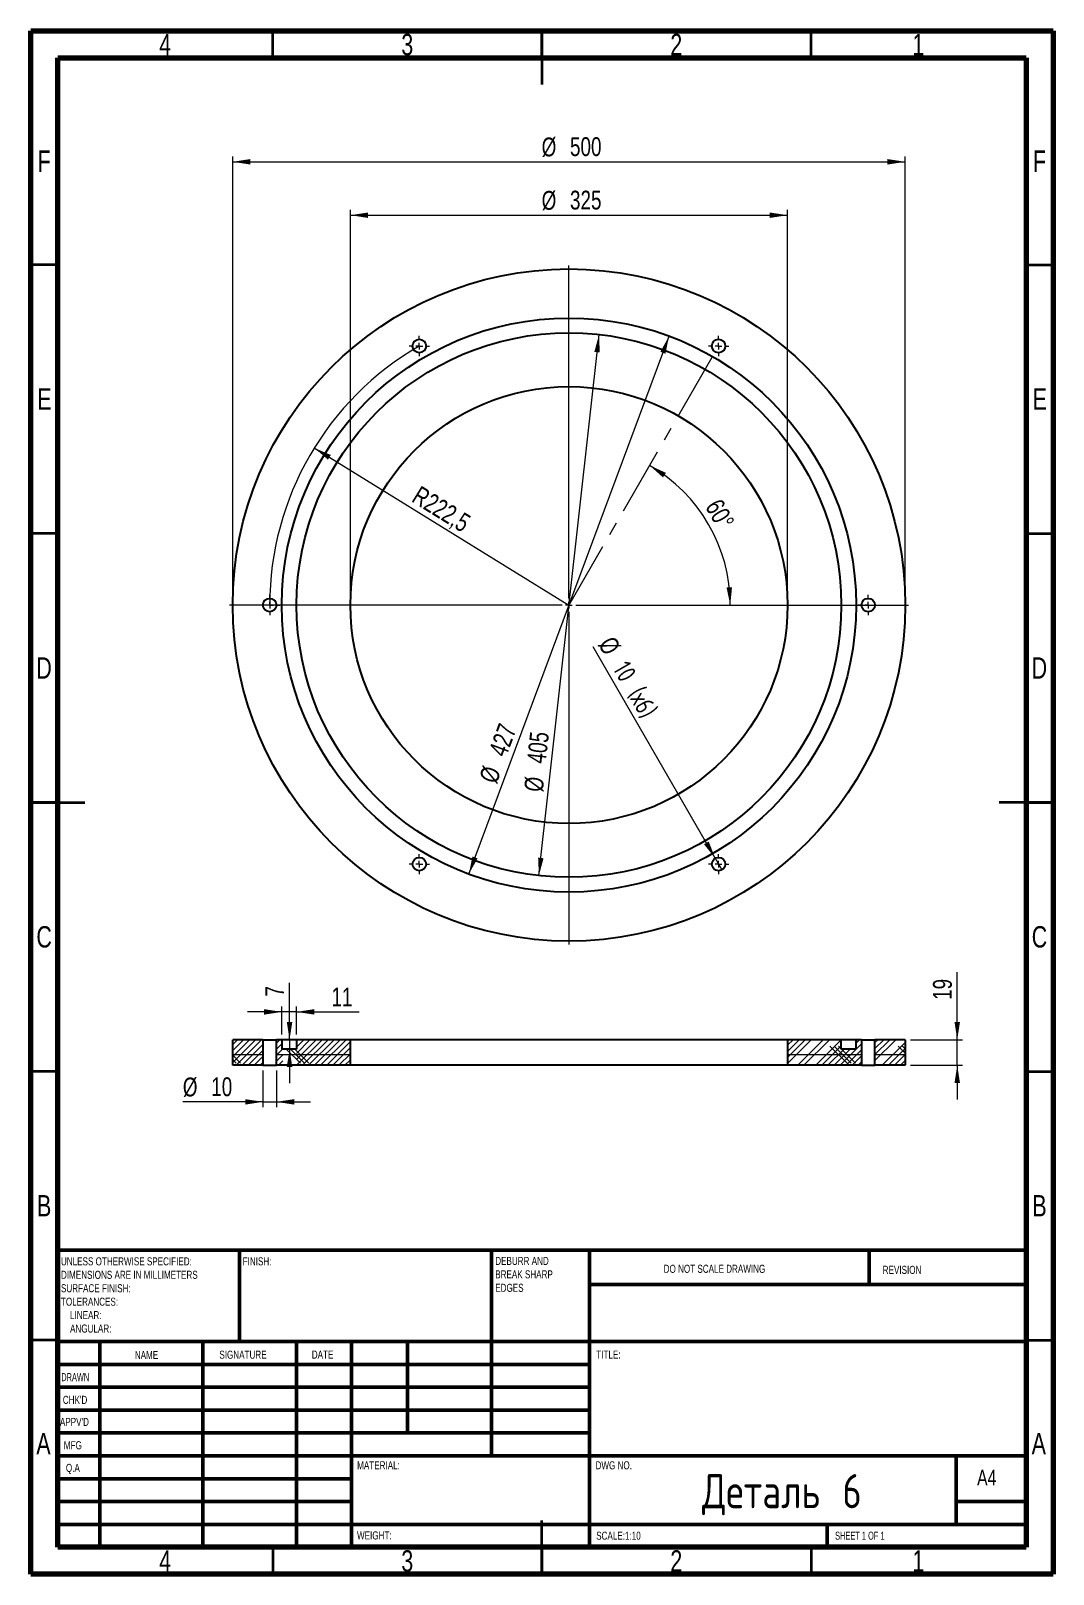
# Model space of a CAD drawing. Header units: millimetres. Extents: x 15 to 205, y 5 to 292.
import ezdxf

# ---------------------------------------------------------------- set-up
doc = ezdxf.new("R2010")
doc.units = ezdxf.units.MM
doc.linetypes.add('CENTERX2', pattern=[20.32, 12.7, -2.54, 2.54, -2.54])
doc.styles.add('SLDTEXTSTYLE0', font='TXT', dxfattribs={"width": 0.75})
doc.styles.add('SLDTEXTSTYLE1', font='TXT', dxfattribs={"width": 0.686449})
doc.styles.add('SLDTEXTSTYLE2', font='TXT', dxfattribs={"width": 0.6875})
doc.styles.add('SLDTEXTSTYLE3', font='TXT', dxfattribs={"width": 0.75, "bigfont": 'bigfont'})
doc.dimstyles.new('SLDDIMSTYLE0', dxfattribs={"dimtxt": 3.5, "dimasz": 3.302, "dimexe": 0, "dimexo": 0.0625, "dimgap": 0.875, "dimtad": 1, "dimdec": 1, "dimlfac": 4, "dimrnd": 1e-09, "dimzin": 12, "dimdsep": 46, "dimtxsty": 'SLDTEXTSTYLE0', "dimsah": 1, "dimcen": 0, "dimadec": 0, "dimazin": 3, "dimtfac": 1, "dimtdec": 1, "dimtofl": 0, "dimtmove": 0, "dimatfit": 3, "dimfxl": 1, "dimfrac": 2, "dimtolj": 1, "dimtzin": 12, "dimarcsym": 0})
doc.dimstyles.new('SLDDIMSTYLE1', dxfattribs={"dimtxt": 3.5, "dimasz": 3.302, "dimexe": 0, "dimexo": 0.0625, "dimgap": 0.875, "dimtad": 1, "dimdec": 4, "dimlfac": 4, "dimzin": 12, "dimdsep": 46, "dimtxsty": 'SLDTEXTSTYLE0', "dimsah": 1, "dimcen": 0.09, "dimazin": 3, "dimtfac": 1, "dimtofl": 0, "dimtmove": 0, "dimatfit": 3, "dimfxl": 1, "dimfrac": 2, "dimtolj": 1, "dimtzin": 12, "dimarcsym": 0})
doc.dimstyles.new('SLDDIMSTYLE2', dxfattribs={"dimtxt": 3.5, "dimasz": 3.302, "dimexe": 0, "dimexo": 0.0625, "dimgap": 0.875, "dimtad": 1, "dimdec": 0, "dimlfac": 4, "dimrnd": 1e-09, "dimzin": 12, "dimdsep": 46, "dimtxsty": 'SLDTEXTSTYLE0', "dimsah": 1, "dimcen": 0.09, "dimadec": 0, "dimazin": 3, "dimtfac": 1, "dimtdec": 0, "dimtofl": 0, "dimtmove": 0, "dimatfit": 3, "dimfxl": 1, "dimfrac": 2, "dimtolj": 1, "dimtzin": 12, "dimarcsym": 0})
doc.dimstyles.new('SLDDIMSTYLE3', dxfattribs={"dimtxt": 3.5, "dimasz": 3.302, "dimexe": 0, "dimexo": 0.0625, "dimgap": 0.875, "dimtad": 1, "dimdec": 0, "dimlfac": 4, "dimrnd": 1e-09, "dimzin": 12, "dimdsep": 46, "dimtxsty": 'SLDTEXTSTYLE0', "dimblk1": 'NONE', "dimsah": 1, "dimcen": 0, "dimadec": 0, "dimazin": 3, "dimtfac": 1, "dimtdec": 0, "dimtmove": 0, "dimatfit": 3, "dimldrblk": 'NONE', "dimfxl": 1, "dimfrac": 2, "dimtolj": 1, "dimtzin": 12, "dimarcsym": 0})
doc.dimstyles.new('SLDDIMSTYLE4', dxfattribs={"dimtxt": 3.5, "dimasz": 3.302, "dimexe": 0, "dimexo": 0.0625, "dimgap": 0.875, "dimtad": 1, "dimdec": 0, "dimlfac": 4, "dimrnd": 1e-09, "dimzin": 12, "dimdsep": 46, "dimtxsty": 'SLDTEXTSTYLE0', "dimsah": 1, "dimcen": 0, "dimadec": 0, "dimazin": 3, "dimtfac": 1, "dimtdec": 0, "dimtmove": 0, "dimatfit": 3, "dimfxl": 1, "dimfrac": 2, "dimtolj": 1, "dimtzin": 12, "dimarcsym": 0})
doc.dimstyles.new('SLDDIMSTYLE5', dxfattribs={"dimtxt": 3.5, "dimasz": 3.302, "dimexe": 0, "dimexo": 0.0625, "dimgap": 0.875, "dimtad": 1, "dimdec": 0, "dimlfac": 4, "dimrnd": 1e-09, "dimzin": 12, "dimdsep": 46, "dimtxsty": 'SLDTEXTSTYLE0', "dimsah": 1, "dimcen": 0, "dimadec": 0, "dimazin": 3, "dimtfac": 1, "dimtmove": 0, "dimatfit": 3, "dimfxl": 1, "dimfrac": 2, "dimtolj": 1, "dimtzin": 12, "dimarcsym": 0})
doc.dimstyles.new('SLDDIMSTYLE6', dxfattribs={"dimtxt": 3.5, "dimasz": 3.302, "dimexe": 0, "dimexo": 0.0625, "dimgap": 0.875, "dimtad": 1, "dimdec": 0, "dimlfac": 4, "dimrnd": 1e-09, "dimzin": 12, "dimdsep": 46, "dimtxsty": 'SLDTEXTSTYLE0', "dimsah": 1, "dimcen": 0.09, "dimadec": 0, "dimazin": 3, "dimtfac": 1, "dimtdec": 0, "dimtmove": 0, "dimatfit": 0, "dimfxl": 1, "dimfrac": 2, "dimtolj": 1, "dimtzin": 12, "dimarcsym": 0})
pattern_1 = [(0, (0, 0), (0, 3.175), []), (135, (1.5875, -1.5875), (-6.35, -6.35), [4.49013, -4.49013]), (135, (2.381, -1.5875), (-6.35, -6.35), [4.49013, -4.49013]), (135, (3.175, -1.5875), (-6.35, -6.35), [4.49013, -4.49013])]

# ---------------------------------------------------------------- blocks, each defined once
blk = doc.blocks.new('SW_NOTE_0')
at = {"color": 0, "linetype": 'Continuous', "lineweight": 0, "char_height": 1.5, "attachment_point": 1, "style": 'SLDTEXTSTYLE0'}
for s, insert in [('UNLESS OTHERWISE SPECIFIED:', (0, 1.93)), ('DIMENSIONS ARE IN MILLIMETERS', (0, -0.57)), ('TOLERANCES:', (0, -5.57)), ('SURFACE FINISH:', (0, -3.07)), ('LINEAR:', (1.69, -8.07)), ('ANGULAR:', (1.69, -10.57))]:
    blk.add_mtext(s, dxfattribs=dict(at, insert=insert))
blk = doc.blocks.new('SW_NOTE_0_1')
at = {"color": 0, "linetype": 'Continuous', "lineweight": 0, "char_height": 1.5, "attachment_point": 1, "style": 'SLDTEXTSTYLE0'}
for s, insert in [('DEBURR AND', (0, 1.93)), ('BREAK SHARP', (0, -0.57)), ('EDGES', (0, -3.07))]:
    blk.add_mtext(s, dxfattribs=dict(at, insert=insert))
blk = doc.blocks.new('_D')
at = {"color": 7, "linetype": 'Continuous', "lineweight": 0}
blk.add_line((67.67, 214.43), (115.01, 185.22), dxfattribs=at)
at = {"color": 7, "linetype": 'Continuous', "lineweight": 18}
blk.add_solid([(67.67, 214.43), (70.22, 212.26), (70.75, 213.13)], dxfattribs=at)
at = {"color": 7, "linetype": 'Continuous', "lineweight": 18, "insert": (87.4, 207.54), "char_height": 3.5, "attachment_point": 1, "rotation": 328.3211, "style": 'SLDTEXTSTYLE0'}
blk.add_mtext('R222,5', dxfattribs=at)
blk = doc.blocks.new('_D_1')
at = {"color": 7, "linetype": 'Continuous', "lineweight": 18}
blk.add_arc((115.01, 185.22), 29.98, 0, 60, dxfattribs=at)
for points in [[(130, 211.18), (132.49, 208.95), (133.04, 209.8)], [(144.99, 185.22), (145.32, 188.54), (144.3, 188.48)]]:
    blk.add_solid(points, dxfattribs=at)
at = {"color": 7, "linetype": 'Continuous', "lineweight": 18, "insert": (143.29, 205.27), "char_height": 3.5, "attachment_point": 1, "rotation": 299.5141, "style": 'SLDTEXTSTYLE0'}
blk.add_mtext('60°', dxfattribs=at)
blk = doc.blocks.new('_D_2')
at = {"color": 7, "linetype": 'Continuous', "lineweight": 0}
for p, q in [((52.51, 186.22), (52.51, 268.65)), ((52.51, 267.65), (177.51, 267.65)), ((177.51, 186.22), (177.51, 268.65))]:
    blk.add_line(p, q, dxfattribs=at)
at = {"color": 7, "linetype": 'Continuous', "lineweight": 18}
for points in [[(52.51, 267.65), (55.81, 267.14), (55.81, 268.16)], [(177.51, 267.65), (174.21, 268.16), (174.21, 267.14)]]:
    blk.add_solid(points, dxfattribs=at)
at = {"color": 7, "linetype": 'Continuous', "lineweight": 18, "char_height": 3.5, "attachment_point": 1, "style": 'SLDTEXTSTYLE0'}
for s, insert in [('%%c', (109.93, 272.16)), ('500', (115.2, 272.22))]:
    blk.add_mtext(s, dxfattribs=dict(at, insert=insert))
blk = doc.blocks.new('_D_3')
at = {"color": 7, "linetype": 'Continuous', "lineweight": 0}
for p, q in [((74.39, 186.22), (74.39, 258.72)), ((155.64, 186.22), (155.64, 258.72)), ((74.39, 257.72), (155.64, 257.72))]:
    blk.add_line(p, q, dxfattribs=at)
at = {"color": 7, "linetype": 'Continuous', "lineweight": 18}
for points in [[(74.39, 257.72), (77.69, 257.21), (77.69, 258.22)], [(155.64, 257.72), (152.33, 258.22), (152.33, 257.21)]]:
    blk.add_solid(points, dxfattribs=at)
at = {"color": 7, "linetype": 'Continuous', "lineweight": 18, "char_height": 3.5, "attachment_point": 1, "style": 'SLDTEXTSTYLE0'}
for s, insert in [('%%c', (109.93, 262.23)), ('325', (115.2, 262.28))]:
    blk.add_mtext(s, dxfattribs=dict(at, insert=insert))
blk = doc.blocks.new('_D_4')
at = {"color": 7, "linetype": 'Continuous', "lineweight": 0}
for q in [(119.49, 177.46), (143.45, 135.96)]:
    blk.add_line((142.2, 138.12), q, dxfattribs=at)
at = {"color": 7, "linetype": 'Continuous', "lineweight": 18}
blk.add_solid([(142.2, 138.12), (140.99, 141.24), (140.11, 140.73)], dxfattribs=at)
at = {"color": 7, "linetype": 'Continuous', "lineweight": 18, "char_height": 3.5, "attachment_point": 1, "rotation": 300}
for s, insert, style in [('%%c', (123.39, 179.71), 'SLDTEXTSTYLE0'), ('10 (х6)', (126.08, 175.16), 'SLDTEXTSTYLE3')]:
    blk.add_mtext(s, dxfattribs=dict(at, insert=insert, style=style))
blk = doc.blocks.new('_None')
blk = doc.blocks.new('_D_5')
at = {"color": 7, "linetype": 'Continuous', "lineweight": 0}
blk.add_line((96.4, 135.19), (133.62, 235.24), dxfattribs=at)
at = {"color": 7, "linetype": 'Continuous', "lineweight": 18}
for points in [[(133.62, 235.24), (132, 232.32), (132.95, 231.97)], [(96.4, 135.19), (98.03, 138.11), (97.07, 138.46)]]:
    blk.add_solid(points, dxfattribs=at)
at = {"color": 7, "linetype": 'Continuous', "lineweight": 18, "char_height": 3.5, "attachment_point": 1, "rotation": 69.5917, "style": 'SLDTEXTSTYLE0'}
for s, insert in [('427', (100.02, 157.98)), ('%%c', (98.23, 153.02))]:
    blk.add_mtext(s, dxfattribs=dict(at, insert=insert))
blk = doc.blocks.new('_D_6')
at = {"color": 7, "linetype": 'Continuous', "lineweight": 0}
blk.add_line((109.42, 134.9), (120.6, 235.53), dxfattribs=at)
at = {"color": 7, "linetype": 'Continuous', "lineweight": 18}
for points in [[(120.6, 235.53), (119.73, 232.3), (120.74, 232.19)], [(109.42, 134.9), (110.29, 138.13), (109.28, 138.24)]]:
    blk.add_solid(points, dxfattribs=at)
at = {"color": 7, "linetype": 'Continuous', "lineweight": 18, "char_height": 3.5, "attachment_point": 1, "rotation": 83.657, "style": 'SLDTEXTSTYLE0'}
for s, insert in [('405', (107.18, 156)), ('%%c', (106.65, 150.74))]:
    blk.add_mtext(s, dxfattribs=dict(at, insert=insert))
blk = doc.blocks.new('SW_CENTERMARKSYMBOL_0')
at = {"color": 0, "linetype": 'Continuous', "lineweight": 18}
for p, q in [((0, 1.25), (0, 63.125)), ((-1.25, 0), (-63.125, 0)), ((0, 0), (-0.625, 0)), ((0, 0), (0, 0.625)), ((0, 0), (0, -0.625)), ((0, 0), (0.625, 0)), ((1.25, 0), (63.125, 0)), ((0, -1.25), (0, -63.125))]:
    blk.add_line(p, q, dxfattribs=at)
blk = doc.blocks.new('SW_CENTERMARKSYMBOL_1')
at = {"color": 0, "linetype": 'Continuous', "lineweight": 18}
for p, q in [((-1.25, 0), (-1.875, 0)), ((0, 0), (-0.625, 0)), ((0, 1.25), (0, 1.875)), ((0, 0), (0, 0.625)), ((0, 0), (0, -0.625)), ((0, 0), (0.625, 0)), ((1.25, 0), (1.875, 0)), ((0, -1.25), (0, -1.875))]:
    blk.add_line(p, q, dxfattribs=at)
blk = doc.blocks.new('SW_CENTERMARKSYMBOL_2')
at = {"color": 0, "linetype": 'Continuous', "lineweight": 18}
for p, q in [((-1.25, 0), (-1.875, 0)), ((0, 0), (-0.625, 0)), ((0, 1.25), (0, 1.875)), ((0, 0), (0, 0.625)), ((0, 0), (0, -0.625)), ((0, 0), (0.625, 0)), ((1.25, 0), (1.875, 0)), ((0, -1.25), (0, -1.875))]:
    blk.add_line(p, q, dxfattribs=at)
blk = doc.blocks.new('SW_CENTERMARKSYMBOL_3')
at = {"color": 0, "linetype": 'Continuous', "lineweight": 18}
for p, q in [((-1.25, 0), (-1.875, 0)), ((0, 0), (-0.625, 0)), ((0, 1.25), (0, 1.875)), ((0, 0), (0, 0.625)), ((0, 0), (0, -0.625)), ((0, 0), (0.625, 0)), ((1.25, 0), (1.875, 0)), ((0, -1.25), (0, -1.875))]:
    blk.add_line(p, q, dxfattribs=at)
blk = doc.blocks.new('SW_CENTERMARKSYMBOL_4')
at = {"color": 0, "linetype": 'Continuous', "lineweight": 18}
for p, q in [((-1.25, 0), (-1.875, 0)), ((0, 0), (-0.625, 0)), ((0, 1.25), (0, 1.875)), ((0, 0), (0, 0.625)), ((0, 0), (0, -0.625)), ((0, 0), (0.625, 0)), ((1.25, 0), (1.875, 0)), ((0, -1.25), (0, -1.875))]:
    blk.add_line(p, q, dxfattribs=at)
blk = doc.blocks.new('SW_CENTERMARKSYMBOL_5')
at = {"color": 0, "linetype": 'Continuous', "lineweight": 18}
for p, q in [((-1.25, 0), (-1.875, 0)), ((0, 0), (-0.625, 0)), ((0, 1.25), (0, 1.875)), ((0, 0), (0, 0.625)), ((0, 0), (0, -0.625)), ((0, 0), (0.625, 0)), ((1.25, 0), (1.875, 0)), ((0, -1.25), (0, -1.875))]:
    blk.add_line(p, q, dxfattribs=at)
blk = doc.blocks.new('SW_CENTERMARKSYMBOL_6')
at = {"color": 0, "linetype": 'Continuous', "lineweight": 18}
for p, q in [((-1.25, 0), (-1.875, 0)), ((0, 0), (-0.625, 0)), ((0, 1.25), (0, 1.875)), ((0, 0), (0, 0.625)), ((0, 0), (0, -0.625)), ((0, 0), (0.625, 0)), ((1.25, 0), (1.875, 0)), ((0, -1.25), (0, -1.875))]:
    blk.add_line(p, q, dxfattribs=at)
blk = doc.blocks.new('SW_HATCH_0')
at = {"color": 0, "linetype": 'Continuous', "lineweight": 0}
for p, q in [((0, 0), (-0.89, -0.89)), ((1.12, 0), (-0.89, -2.01)), ((2.25, 0), (-0.89, -3.14)), ((3.37, 0), (-0.89, -4.26)), ((4.49, 0), (-0.26, -4.75)), ((4.73, -0.88), (0.86, -4.75)), ((4.73, -2), (1.99, -4.75)), ((4.73, -3.12), (3.11, -4.75)), ((4.73, -4.25), (4.23, -4.75))]:
    blk.add_line(p, q, dxfattribs=at)
blk = doc.blocks.new('SW_HATCH_1')
at = {"color": 0, "linetype": 'Continuous', "lineweight": 0}
for p, q in [((0, 0), (-0.62, -0.62)), ((5.61, 0), (3.08, -2.53)), ((6.74, 0), (3.08, -3.66)), ((7.86, 0), (3.11, -4.75)), ((3.37, 0), (3.13, -0.24)), ((4.49, 0), (3.13, -1.36)), ((8.98, 0), (4.23, -4.75)), ((10.1, 0), (5.35, -4.75)), ((11.23, 0), (6.48, -4.75)), ((12.35, 0), (7.6, -4.75)), ((0.38, -0.75), (-0.62, -1.75)), ((0.5, -1.75), (-0.62, -2.87)), ((0.56, -2.81), (-0.62, -3.99)), ((13.13, -0.34), (8.72, -4.75)), ((13.13, -1.47), (9.84, -4.75)), ((13.13, -2.59), (10.97, -4.75)), ((0.56, -3.93), (-0.26, -4.75)), ((13.13, -3.71), (12.09, -4.75))]:
    blk.add_line(p, q, dxfattribs=at)
blk = doc.blocks.new('SW_HATCH_2')
at = {"color": 0, "linetype": 'Continuous', "lineweight": 0}
for p, q in [((0, 0), (-1.04, -1.04)), ((1.12, 0), (-1.04, -2.16)), ((2.25, 0), (-1.04, -3.28)), ((3.37, 0), (-1.04, -4.41)), ((5.61, 0), (0.86, -4.75)), ((6.74, 0), (1.99, -4.75)), ((12.35, 0), (11.71, -0.64)), ((8.96, -0.02), (4.23, -4.75)), ((8.96, -1.14), (5.35, -4.75)), ((9.48, -1.75), (6.48, -4.75)), ((10.6, -1.75), (7.6, -4.75)), ((12.71, -0.76), (8.72, -4.75)), ((12.71, -1.88), (9.84, -4.75)), ((12.71, -3), (10.97, -4.75)), ((12.71, -4.13), (12.09, -4.75))]:
    blk.add_line(p, q, dxfattribs=at)
blk = doc.blocks.new('SW_HATCH_3')
at = {"color": 0, "linetype": 'Continuous', "lineweight": 0}
for p, q in [((0, 0), (-0.5, -0.5)), ((1.12, 0), (-0.5, -1.63)), ((2.25, 0), (-0.5, -2.75)), ((3.37, 0), (-0.5, -3.87)), ((5.12, -0.49), (0.86, -4.75)), ((5.12, -1.61), (1.99, -4.75)), ((5.12, -2.74), (3.11, -4.75)), ((5.12, -3.86), (4.23, -4.75))]:
    blk.add_line(p, q, dxfattribs=at)
blk = doc.blocks.new('_D_7')
at = {"color": 7, "linetype": 'Continuous', "lineweight": 0}
for p, q in [((187.18, 104.38), (187.18, 116.97)), ((178.51, 104.38), (188.18, 104.38)), ((187.18, 99.63), (187.18, 104.38)), ((178.51, 99.63), (188.18, 99.63)), ((187.18, 99.63), (187.18, 93.28))]:
    blk.add_line(p, q, dxfattribs=at)
at = {"color": 7, "linetype": 'Continuous', "lineweight": 18}
for points in [[(187.18, 104.38), (187.69, 107.68), (186.67, 107.68)], [(187.18, 99.63), (186.67, 96.33), (187.69, 96.33)]]:
    blk.add_solid(points, dxfattribs=at)
at = {"color": 7, "linetype": 'Continuous', "lineweight": 18, "insert": (182.67, 111.79), "char_height": 3.5, "attachment_point": 1, "rotation": 90, "style": 'SLDTEXTSTYLE0'}
blk.add_mtext('19', dxfattribs=at)
blk = doc.blocks.new('_D_8')
at = {"color": 7, "linetype": 'Continuous', "lineweight": 0}
for p, q in [((58.14, 98.63), (58.14, 91.83)), ((60.64, 98.63), (60.64, 91.83)), ((58.14, 92.83), (43.24, 92.83)), ((58.14, 92.83), (60.64, 92.83)), ((60.64, 92.83), (66.99, 92.83))]:
    blk.add_line(p, q, dxfattribs=at)
at = {"color": 7, "linetype": 'Continuous', "lineweight": 18}
for points in [[(58.14, 92.83), (54.83, 93.33), (54.83, 92.32)], [(60.64, 92.83), (63.94, 92.32), (63.94, 93.33)]]:
    blk.add_solid(points, dxfattribs=at)
at = {"color": 7, "linetype": 'Continuous', "lineweight": 18, "char_height": 3.5, "attachment_point": 1, "style": 'SLDTEXTSTYLE0'}
for s, insert in [('%%c', (43.24, 97.34)), ('10', (48.52, 97.39))]:
    blk.add_mtext(s, dxfattribs=dict(at, insert=insert))
blk = doc.blocks.new('_D_9')
at = {"color": 7, "linetype": 'Continuous', "lineweight": 0}
for p, q in [((63.08, 104.38), (63.08, 114.99)), ((62.64, 104.38), (64.08, 104.38)), ((63.08, 104.38), (63.08, 102.63)), ((63.08, 102.63), (63.08, 96.28))]:
    blk.add_line(p, q, dxfattribs=at)
at = {"color": 7, "linetype": 'Continuous', "lineweight": 18}
for points in [[(63.08, 104.38), (63.59, 107.68), (62.57, 107.68)], [(63.08, 102.63), (62.57, 99.33), (63.59, 99.33)]]:
    blk.add_solid(points, dxfattribs=at)
at = {"color": 7, "linetype": 'Continuous', "lineweight": 18, "insert": (58.57, 112.4), "char_height": 3.5, "attachment_point": 1, "rotation": 90, "style": 'SLDTEXTSTYLE0'}
blk.add_mtext('7', dxfattribs=at)
blk = doc.blocks.new('_D_10')
at = {"color": 7, "linetype": 'Continuous', "lineweight": 0}
for p, q in [((61.64, 109.56), (55.29, 109.56)), ((61.64, 105.38), (61.64, 110.56)), ((64.39, 109.56), (61.64, 109.56)), ((64.39, 105.38), (64.39, 110.56)), ((64.39, 109.56), (76.04, 109.56))]:
    blk.add_line(p, q, dxfattribs=at)
at = {"color": 7, "linetype": 'Continuous', "lineweight": 18}
for points in [[(61.64, 109.56), (58.33, 110.07), (58.33, 109.05)], [(64.39, 109.56), (67.69, 109.05), (67.69, 110.07)]]:
    blk.add_solid(points, dxfattribs=at)
at = {"color": 7, "linetype": 'Continuous', "lineweight": 18, "insert": (70.86, 114.07), "char_height": 3.5, "attachment_point": 1, "style": 'SLDTEXTSTYLE0'}
blk.add_mtext('11', dxfattribs=at)

msp = doc.modelspace()

# ---------------------------------------------------------------- hatches: boundary and pattern name
at = {"linetype": 'Continuous', "lineweight": 18}
h = msp.add_hatch(dxfattribs=at)
h.set_pattern_fill('CORK', style=0)
h.set_pattern_definition(pattern_1)
h.paths.add_polyline_path([(52.510962, 99.630612), (58.135962, 99.630612), (58.135962, 104.380612), (52.510962, 104.380612)], flags=0)
h = msp.add_hatch(dxfattribs=at)
h.set_pattern_fill('CORK', style=0)
h.set_pattern_definition(pattern_1)
h.paths.add_polyline_path([(64.385962, 102.630612), (61.635962, 102.630612), (61.635962, 104.380612), (60.635962, 104.380612), (60.635962, 99.630612), (74.385962, 99.630612), (74.385962, 104.380612), (64.385962, 104.380612)], flags=0)
h = msp.add_hatch(dxfattribs=at)
h.set_pattern_fill('CORK', style=0)
h.set_pattern_definition(pattern_1)
h.paths.add_polyline_path([(168.385962, 102.630612), (165.635962, 102.630612), (165.635962, 104.380612), (155.635962, 104.380612), (155.635962, 99.630612), (169.385962, 99.630612), (169.385962, 104.380612), (168.385962, 104.380612)], flags=0)
h = msp.add_hatch(dxfattribs=at)
h.set_pattern_fill('CORK', style=0)
h.set_pattern_definition(pattern_1)
h.paths.add_polyline_path([(177.510962, 104.380612), (171.885962, 104.380612), (171.885962, 99.630612), (177.510962, 99.630612)], flags=0)

# ---------------------------------------------------------------- linework, layer by layer
at = {"color": 7, "linetype": 'Continuous', "lineweight": 70}
for p, q in [((15, 5), (15, 292)), ((15, 292), (205, 292)), ((205, 292), (205, 5)), ((20, 10), (20, 287)), ((20, 287), (200, 287)), ((200, 287), (200, 10)), ((200, 10), (20, 10)), ((205, 5), (15, 5))]:
    msp.add_line(p, q, dxfattribs=at)
at = {"color": 7, "linetype": 'Continuous', "lineweight": 35}
for p, q in [((60, 287), (60, 292)), ((110, 292), (110, 282)), ((110, 287), (110, 292)), ((160, 287), (160, 292)), ((20, 248.5), (15, 248.5)), ((200, 248.5), (205, 248.5)), ((20, 198.5), (15, 198.5)), ((200, 198.5), (205, 198.5)), ((15, 148.5), (25, 148.5)), ((20, 148.5), (15, 148.5)), ((205, 148.5), (195, 148.5)), ((200, 148.5), (205, 148.5)), ((20, 98.5), (15, 98.5)), ((200, 98.5), (205, 98.5)), ((20, 48.5), (15, 48.5)), ((200, 48.5), (205, 48.5)), ((110, 5), (110, 15)), ((60, 10), (60, 5)), ((110, 10), (110, 5)), ((160, 10), (160, 5))]:
    msp.add_line(p, q, dxfattribs=at)
at = {"color": 7, "linetype": 'CENTERX2', "lineweight": 18}
msp.add_line((114.958577, 185.124335), (142.823462, 233.387731), dxfattribs=at)
at = {"color": 7, "linetype": 'Continuous', "lineweight": 25}
for p, q in [((52.510962, 99.630612), (52.510962, 104.380612)), ((58.135962, 104.380612), (52.510962, 104.380612)), ((58.135962, 104.380612), (58.135962, 99.630612)), ((58.135962, 104.380612), (60.635962, 104.380612)), ((60.635962, 99.630612), (60.635962, 104.380612)), ((61.635962, 104.380612), (60.635962, 104.380612)), ((61.635962, 104.380612), (61.635962, 102.630612)), ((64.385962, 104.380612), (61.635962, 104.380612)), ((64.385962, 104.380612), (64.385962, 102.630612)), ((74.385962, 104.380612), (64.385962, 104.380612)), ((74.385962, 99.630612), (74.385962, 104.380612)), ((155.635962, 104.380612), (74.385962, 104.380612)), ((155.635962, 104.380612), (155.635962, 99.630612)), ((165.635962, 104.380612), (155.635962, 104.380612)), ((168.385962, 104.380612), (165.635962, 104.380612)), ((165.635962, 102.630612), (165.635962, 104.380612)), ((168.385962, 102.630612), (168.385962, 104.380612)), ((169.385962, 104.380612), (168.385962, 104.380612)), ((169.385962, 104.380612), (169.385962, 99.630612)), ((169.385962, 104.380612), (171.885962, 104.380612)), ((171.885962, 99.630612), (171.885962, 104.380612)), ((177.510962, 104.380612), (171.885962, 104.380612)), ((177.510962, 104.380612), (177.510962, 99.630612)), ((64.385962, 102.630612), (61.635962, 102.630612)), ((168.385962, 102.630612), (165.635962, 102.630612)), ((58.135962, 99.630612), (52.510962, 99.630612)), ((58.135962, 99.630612), (60.635962, 99.630612)), ((74.385962, 99.630612), (60.635962, 99.630612)), ((155.635962, 99.630612), (74.385962, 99.630612)), ((169.385962, 99.630612), (155.635962, 99.630612)), ((169.385962, 99.630612), (171.885962, 99.630612)), ((177.510962, 99.630612), (171.885962, 99.630612))]:
    msp.add_line(p, q, dxfattribs=at)
at = {"color": 7, "linetype": 'Continuous', "lineweight": 50}
for p, q in [((20, 65.25), (200, 65.25)), ((20, 65.25), (20, 10)), ((53.8, 48.25), (53.8, 65.25)), ((100.6, 65.25), (100.6, 27)), ((118.8, 65.25), (118.8, 10)), ((170.8, 58.875), (170.8, 65.25)), ((200, 58.875), (118.8, 58.875)), ((200, 48.25), (20, 48.25)), ((27.8, 48.25), (27.8, 10)), ((46.990952, 48.25), (46.990952, 10)), ((64.398926, 48.25), (64.398926, 10)), ((74.6, 10), (74.6, 48.25)), ((85, 31.25), (85, 48.25)), ((118.8, 44), (20, 44)), ((118.8, 39.75), (20, 39.75)), ((118.8, 35.5), (20, 35.5)), ((118.8, 31.25), (20, 31.25)), ((74.6, 27), (20, 27)), ((74.6, 27), (200, 27)), ((187, 14.25), (187, 27)), ((74.6, 22.749928), (20, 22.749928)), ((74.6, 18.5), (20, 18.5)), ((200, 18.5), (187, 18.5)), ((20, 14.25), (200, 14.25)), ((163, 10), (163, 14.25))]:
    msp.add_line(p, q, dxfattribs=at)
at = {"color": 7, "linetype": 'Continuous', "lineweight": 25}
for centre, radius in [((115.010962, 185.215068), 62.5), ((115.010962, 185.215068), 53.375), ((115.010962, 185.215068), 50.625), ((87.198462, 233.387731), 1.25), ((142.823462, 233.387731), 1.25), ((115.010962, 185.215068), 40.625), ((59.385962, 185.215068), 1.25), ((170.635962, 185.215068), 1.25), ((87.198462, 137.042405), 1.25), ((142.823462, 137.042405), 1.25)]:
    msp.add_circle(centre, radius, dxfattribs=at)
at = {"color": 7, "linetype": 'Continuous', "lineweight": 18}
msp.add_arc((115.010962, 185.215068), 55.625, 120, 180, dxfattribs=at)

# ---------------------------------------------------------------- block references
at = {"color": 7, "linetype": 'Continuous', "lineweight": 0}
for name, p in [('SW_CENTERMARKSYMBOL_0', (115.010962, 185.215068)), ('SW_CENTERMARKSYMBOL_6', (87.198462, 233.387731)), ('SW_CENTERMARKSYMBOL_2', (142.823462, 233.387731)), ('SW_CENTERMARKSYMBOL_4', (59.385962, 185.215068)), ('SW_CENTERMARKSYMBOL_3', (170.635962, 185.215068)), ('SW_CENTERMARKSYMBOL_5', (87.198462, 137.042405)), ('SW_CENTERMARKSYMBOL_1', (142.823462, 137.042405)), ('SW_HATCH_0', (53.401637, 104.380612)), ('SW_HATCH_1', (61.259361, 104.380612)), ('SW_HATCH_2', (156.674582, 104.380612)), ('SW_HATCH_3', (172.39003, 104.380612)), ('SW_NOTE_0', (20.593669, 61.98737)), ('SW_NOTE_0_1', (101.309216, 62.06949))]:
    msp.add_blockref(name, p, dxfattribs=at)

# ---------------------------------------------------------------- texts
for s, insert, char_height, attachment_point, style in [('4', (39.960037, 291.441827), 3.96875, 2, 'SLDTEXTSTYLE0'), ('3', (84.960037, 291.441827), 3.96875, 2, 'SLDTEXTSTYLE0'), ('2', (134.960037, 291.441827), 3.96875, 2, 'SLDTEXTSTYLE0'), ('1', (179.960037, 291.441827), 3.96875, 2, 'SLDTEXTSTYLE0'), ('F', (17.45774, 269.751779), 3.96875, 2, 'SLDTEXTSTYLE0'), ('F', (202.45774, 269.751779), 3.96875, 2, 'SLDTEXTSTYLE0'), ('E', (17.507809, 225.501779), 3.96875, 2, 'SLDTEXTSTYLE0'), ('E', (202.507809, 225.501779), 3.96875, 2, 'SLDTEXTSTYLE0'), ('D', (17.452687, 175.501779), 3.96875, 2, 'SLDTEXTSTYLE0'), ('D', (202.452687, 175.501779), 3.96875, 2, 'SLDTEXTSTYLE0'), ('C', (17.458659, 125.501779), 3.96875, 2, 'SLDTEXTSTYLE0'), ('C', (202.458659, 125.501779), 3.96875, 2, 'SLDTEXTSTYLE0'), ('B', (17.470602, 75.501779), 3.96875, 2, 'SLDTEXTSTYLE0'), ('B', (202.470602, 75.501779), 3.96875, 2, 'SLDTEXTSTYLE0'), ('FINISH:', (54.371292, 63.919272), 1.5, 1, 'SLDTEXTSTYLE0'), ('DO NOT SCALE DRAWING', (132.614641, 62.532994), 1.5, 1, 'SLDTEXTSTYLE0'), ('REVISION', (173.327582, 62.334909), 1.5, 1, 'SLDTEXTSTYLE0'), ('NAME', (34.322239, 46.501483), 1.5, 1, 'SLDTEXTSTYLE0'), ('SIGNATURE', (50.033588, 46.561756), 1.5, 1, 'SLDTEXTSTYLE0'), ('DATE', (67.214702, 46.576179), 1.5, 1, 'SLDTEXTSTYLE0'), ('TITLE:', (120.090161, 46.576179), 1.5, 1, 'SLDTEXTSTYLE0'), ('DRAWN', (20.643363, 42.384781), 1.5, 1, 'SLDTEXTSTYLE1'), ("CHK'D", (20.939222, 38.161853), 1.5, 1, 'SLDTEXTSTYLE0'), ("APPV'D", (20.401722, 34.065867), 1.5, 1, 'SLDTEXTSTYLE0'), ('A', (17.339688, 31.251779), 3.96875, 2, 'SLDTEXTSTYLE0'), ('MFG', (21.124011, 29.715784), 1.5, 1, 'SLDTEXTSTYLE0'), ('A', (202.339688, 31.251779), 3.96875, 2, 'SLDTEXTSTYLE0'), ('MATERIAL:', (75.645862, 25.986056), 1.5, 1, 'SLDTEXTSTYLE0'), ('DWG NO.', (119.953002, 25.986056), 1.5, 1, 'SLDTEXTSTYLE0'), ('Q.A', (21.509037, 25.504662), 1.5, 1, 'SLDTEXTSTYLE0'), ('Деталь 6', (154.589183, 23.606911), 6.35, 2, 'SLDTEXTSTYLE3'), ('A4', (190.871156, 24.406389), 2.9104167, 1, 'SLDTEXTSTYLE0'), ('WEIGHT:', (75.617811, 12.949312), 1.4986, 1, 'SLDTEXTSTYLE0'), ('SCALE:1:10', (120.073966, 12.900087), 1.5, 1, 'SLDTEXTSTYLE0'), ('SHEET 1 OF 1', (164.478294, 12.900087), 1.5, 1, 'SLDTEXTSTYLE2'), ('4', (39.960037, 9.441827), 3.96875, 2, 'SLDTEXTSTYLE0'), ('3', (84.960037, 9.441827), 3.96875, 2, 'SLDTEXTSTYLE0'), ('2', (134.960037, 9.441827), 3.96875, 2, 'SLDTEXTSTYLE0'), ('1', (179.960037, 9.441827), 3.96875, 2, 'SLDTEXTSTYLE0')]:
    msp.add_mtext(s, dxfattribs=dict(at, insert=insert, char_height=char_height, attachment_point=attachment_point, style=style))

# ---------------------------------------------------------------- dimensions: what is measured, and where the dimension line sits
at = {"color": 7, "linetype": 'Continuous', "lineweight": 18}
for base, p1, p2, dimstyle, picture, middle in [((177.510962, 267.651777), (52.510962, 185.215068), (177.510962, 185.215068), 'SLDDIMSTYLE2', '_D_2', (116.443472, 267.651777)), ((155.635962, 257.715068), (74.385962, 185.215068), (155.635962, 185.215068), 'SLDDIMSTYLE2', '_D_3', (116.443472, 257.715068)), ((60.635962, 92.82532), (58.135962, 99.630612), (60.635962, 99.630612), 'SLDDIMSTYLE6', '_D_8', (48.468225, 92.82532))]:
    dim = msp.add_linear_dim(base=base, p1=p1, p2=p2, text='%%c<>', dimstyle=dimstyle, dxfattribs=at)
    dim.commit()
    dim.dimension.update_dxf_attribs({"geometry": picture, "text_midpoint": middle, "dimtype": 160})
for p1, p2, dimstyle, picture, middle in [((109.417912, 134.899977), (120.604012, 235.530159), 'SLDDIMSTYLE5', '_D_6', (111.82912, 156.59113)), ((96.39867, 135.190342), (133.623253, 235.239794), 'SLDDIMSTYLE4', '_D_5', (104.674275, 157.432876)), ((143.448462, 135.959873), (142.198462, 138.124937), 'SLDDIMSTYLE3', '_D_4', (124.440361, 168.882897))]:
    dim = msp.add_diameter_dim_2p(p1=p1, p2=p2, dimstyle=dimstyle, dxfattribs=at)
    dim.commit()
    dim.dimension.update_dxf_attribs({"geometry": picture, "text_midpoint": middle, "dimtype": 163})
dim = msp.add_angular_dim_2l(base=(140.975872, 200.205916), line1=((178.135962, 185.215068), (51.885962, 185.215068)), line2=((142.823462, 233.387731), (114.958577, 185.124335)), dimstyle='SLDDIMSTYLE1', dxfattribs=at)
dim.commit()
dim.dimension.update_dxf_attribs({"geometry": '_D_1', "text_midpoint": (141.102067, 199.985185), "dimtype": 162})
dim = msp.add_radius_dim(center=(115.010962, 185.215068), mpoint=(67.673816, 214.426972), dimstyle='SLDDIMSTYLE0', dxfattribs=at)
dim.commit()
dim.dimension.update_dxf_attribs({"geometry": '_D', "text_midpoint": (91.076374, 199.985195), "dimtype": 164})
for base, p1, p2, picture, middle in [((63.079409, 102.630612), (61.635962, 104.380612), (64.385962, 102.630612), '_D_9', (63.079409, 113.69346)), ((187.182461, 104.380612), (177.510962, 99.630612), (177.510962, 104.380612), '_D_7', (187.182461, 114.380612))]:
    dim = msp.add_linear_dim(base=base, p1=p1, p2=p2, angle=90, dimstyle='SLDDIMSTYLE6', dxfattribs=at)
    dim.commit()
    dim.dimension.update_dxf_attribs({"geometry": picture, "text_midpoint": middle, "dimtype": 160})
dim = msp.add_linear_dim(base=(61.635962, 109.558609), p1=(64.385962, 104.380612), p2=(61.635962, 104.380612), dimstyle='SLDDIMSTYLE6', dxfattribs=at)
dim.commit()
dim.dimension.update_dxf_attribs({"geometry": '_D_10', "text_midpoint": (73.450429, 109.558609), "dimtype": 160})

doc.saveas('drawing.dxf')
